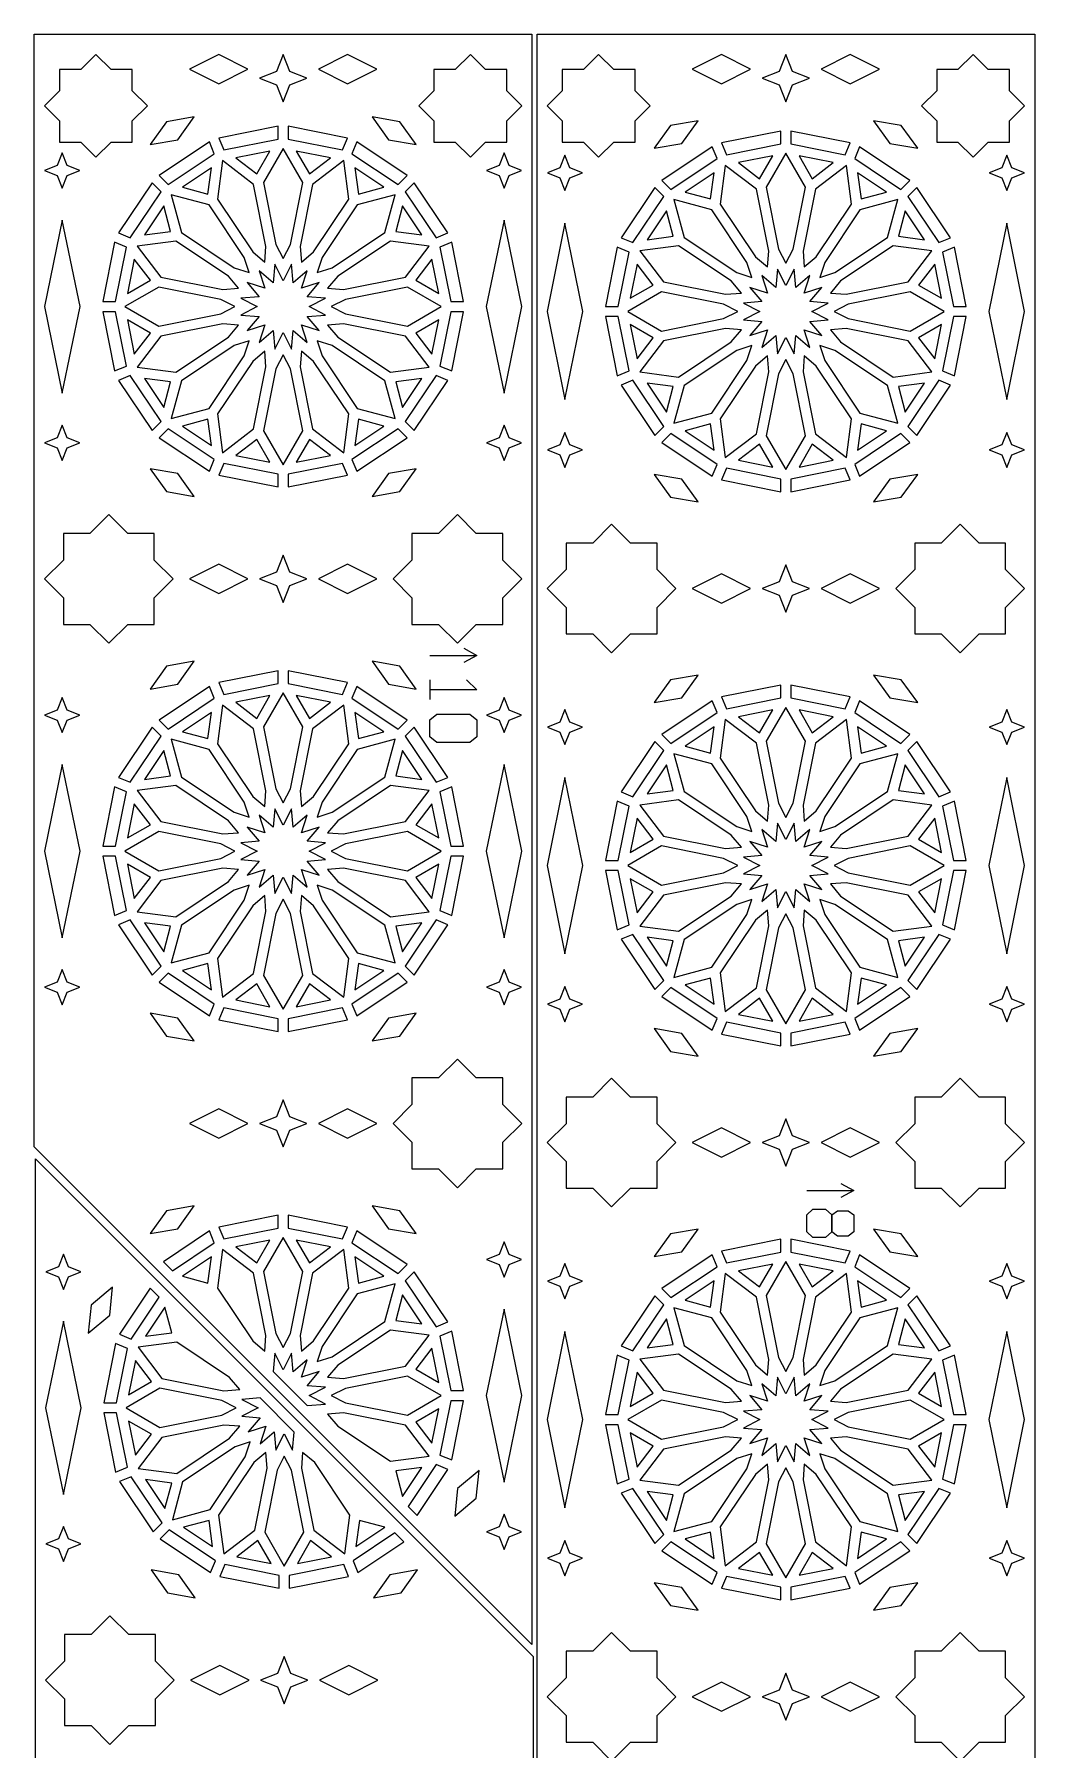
# Model space of a CAD drawing. Header units: millimetres. Extents: x 5 to 3793, y 27 to 2435.
# Drawn here: x 1709 to 2473, y 1124 to 2435 of the extents above; entities that cross this region are included whole.
import ezdxf

# ---------------------------------------------------------------- set-up
doc = ezdxf.new("R2010")
doc.units = ezdxf.units.MM
doc.layers.add('CUT', color=1, linetype='CONTINUOUS')
doc.layers.add('ENGRAVE', color=5, linetype='CONTINUOUS')

msp = doc.modelspace()

# ---------------------------------------------------------------- linework, layer by layer
at = {"layer": 'CUT'}
for points in [[(2089.16, 2434.99), (2089.16, 1204.734), (1709.01, 1584.884), (1709.01, 2434.99)], [(2473.16, 2434.99), (2473.16, 339.734), (2093.01, 719.884), (2093.01, 2434.99)], [(1767.592, 2352.533), (1783.867, 2352.533), (1783.867, 2368.808), (1795.376, 2380.317), (1783.867, 2391.825), (1783.867, 2408.1), (1767.592, 2408.1), (1756.083, 2419.609), (1744.575, 2408.1), (1728.3, 2408.1), (1728.3, 2391.825), (1716.791, 2380.317), (1728.3, 2368.808), (1728.3, 2352.533), (1744.575, 2352.533), (1756.083, 2341.024)], [(1827.479, 2408.452), (1849.837, 2397.273), (1872.195, 2408.452), (1849.837, 2419.631)], [(1904.186, 2396.374), (1917.121, 2401.475), (1904.186, 2406.576), (1899.085, 2419.511), (1893.984, 2406.576), (1881.049, 2401.475), (1893.984, 2396.374), (1899.085, 2383.439)], [(1925.975, 2408.452), (1948.333, 2397.273), (1970.691, 2408.452), (1948.333, 2419.631)], [(2053.595, 2352.533), (2069.87, 2352.533), (2069.87, 2368.808), (2081.379, 2380.317), (2069.87, 2391.825), (2069.87, 2408.1), (2053.595, 2408.1), (2042.087, 2419.609), (2030.578, 2408.1), (2014.303, 2408.1), (2014.303, 2391.825), (2002.794, 2380.317), (2014.303, 2368.808), (2014.303, 2352.533), (2030.578, 2352.533), (2042.087, 2341.024)], [(2140.083, 2419.609), (2128.575, 2408.1), (2112.3, 2408.1), (2112.3, 2391.825), (2100.791, 2380.317), (2112.3, 2368.808), (2112.3, 2352.533), (2128.575, 2352.533), (2140.083, 2341.024), (2151.592, 2352.533), (2167.867, 2352.533), (2167.867, 2368.808), (2179.376, 2380.317), (2167.867, 2391.825), (2167.867, 2408.1), (2151.592, 2408.1)], [(2233.837, 2397.273), (2256.195, 2408.452), (2233.837, 2419.631), (2211.479, 2408.452)], [(2283.085, 2419.511), (2277.984, 2406.576), (2265.049, 2401.475), (2277.984, 2396.374), (2283.085, 2383.439), (2288.186, 2396.374), (2301.121, 2401.475), (2288.186, 2406.576)], [(2332.333, 2397.273), (2354.691, 2408.452), (2332.333, 2419.631), (2309.975, 2408.452)], [(2426.087, 2419.609), (2414.578, 2408.1), (2398.303, 2408.1), (2398.303, 2391.825), (2386.794, 2380.317), (2398.303, 2368.808), (2398.303, 2352.533), (2414.578, 2352.533), (2426.087, 2341.024), (2437.595, 2352.533), (2453.87, 2352.533), (2453.87, 2368.808), (2465.379, 2380.317), (2453.87, 2391.825), (2453.87, 2408.1), (2437.595, 2408.1)], [(1818.542, 2354.481), (1831.001, 2371.958), (1809.864, 2368.224), (1797.405, 2350.747)], [(1895.21, 2364.692), (1849.94, 2355.687), (1853.668, 2346.688), (1895.21, 2354.951)], [(1948.23, 2355.687), (1902.96, 2364.692), (1902.96, 2354.951), (1944.502, 2346.688)], [(1979.628, 2354.481), (2000.765, 2350.747), (1988.306, 2368.224), (1967.169, 2371.958)], [(2203.547, 2351.443), (2216.143, 2368.823), (2194.978, 2365.255), (2182.381, 2347.875)], [(2279.21, 2361.025), (2233.94, 2352.02), (2237.668, 2343.021), (2279.21, 2351.285)], [(2332.23, 2352.02), (2286.96, 2361.025), (2286.96, 2351.285), (2328.502, 2343.021)], [(2362.623, 2351.443), (2383.789, 2347.875), (2371.192, 2365.255), (2350.027, 2368.823)], [(1842.78, 2352.721), (1804.403, 2327.077), (1811.29, 2320.191), (1846.508, 2343.722)], [(1899.085, 2263.708), (1904.59, 2274.454), (1914.023, 2321.874), (1899.085, 2347.746), (1884.147, 2321.874), (1893.58, 2274.454)], [(1993.767, 2327.077), (1955.39, 2352.721), (1951.662, 2343.722), (1986.88, 2320.191)], [(2226.78, 2349.055), (2188.403, 2323.411), (2195.29, 2316.524), (2230.508, 2340.055)], [(2377.767, 2323.411), (2339.39, 2349.055), (2335.662, 2340.055), (2370.88, 2316.524)], [(1730.365, 2344.391), (1726.554, 2334.726), (1716.889, 2330.915), (1726.554, 2327.104), (1730.365, 2317.439), (1734.176, 2327.104), (1743.841, 2330.915), (1734.176, 2334.726)], [(1822.122, 2318.108), (1841.648, 2312.876), (1844.287, 2332.917)], [(1885.005, 2260.908), (1885.978, 2272.943), (1876.546, 2320.362), (1852.844, 2338.548), (1848.945, 2308.929), (1875.807, 2268.728)], [(1862.879, 2340.618), (1878.916, 2328.313), (1889.023, 2345.818)], [(1909.147, 2345.818), (1919.254, 2328.313), (1935.291, 2340.618)], [(1913.165, 2260.908), (1922.363, 2268.728), (1949.225, 2308.929), (1945.326, 2338.548), (1921.624, 2320.362), (1912.192, 2272.943)], [(1953.883, 2332.917), (1956.522, 2312.876), (1976.048, 2318.108)], [(2067.805, 2344.391), (2063.994, 2334.726), (2054.329, 2330.915), (2063.994, 2327.104), (2067.805, 2317.439), (2071.616, 2327.104), (2081.281, 2330.915), (2071.616, 2334.726)], [(2114.365, 2342.558), (2110.554, 2332.893), (2100.889, 2329.082), (2110.554, 2325.27), (2114.365, 2315.606), (2118.176, 2325.27), (2127.841, 2329.082), (2118.176, 2332.893)], [(2269.005, 2257.241), (2269.978, 2269.276), (2260.546, 2316.695), (2236.844, 2334.881), (2232.945, 2305.262), (2259.807, 2265.062)], [(2246.879, 2336.952), (2262.916, 2324.646), (2273.023, 2342.152)], [(2283.085, 2260.042), (2288.59, 2270.788), (2298.023, 2318.207), (2283.085, 2344.08), (2268.147, 2318.207), (2277.58, 2270.788)], [(2293.147, 2342.152), (2303.254, 2324.646), (2319.291, 2336.952)], [(2297.165, 2257.241), (2306.363, 2265.062), (2333.225, 2305.262), (2329.326, 2334.881), (2305.624, 2316.695), (2296.192, 2269.276)], [(2451.805, 2342.558), (2447.994, 2332.893), (2438.329, 2329.082), (2447.994, 2325.27), (2451.805, 2315.606), (2455.616, 2325.27), (2465.281, 2329.082), (2455.616, 2332.893)], [(1798.923, 2321.597), (1773.279, 2283.22), (1782.278, 2279.492), (1805.809, 2314.71)], [(2024.891, 2283.22), (1999.247, 2321.597), (1992.361, 2314.71), (2015.892, 2279.492)], [(2206.122, 2314.441), (2225.648, 2309.209), (2228.287, 2329.25)], [(2337.883, 2329.25), (2340.522, 2309.209), (2360.048, 2314.441)], [(1873.068, 2252.932), (1869.363, 2264.423), (1842.501, 2304.624), (1813.644, 2312.356), (1821.376, 2283.499), (1861.577, 2256.637)], [(1925.102, 2252.932), (1936.593, 2256.637), (1976.794, 2283.499), (1984.526, 2312.356), (1955.669, 2304.624), (1928.807, 2264.423)], [(2182.923, 2317.931), (2157.279, 2279.553), (2166.278, 2275.826), (2189.809, 2311.043)], [(2257.068, 2249.265), (2253.363, 2260.756), (2226.501, 2300.957), (2197.644, 2308.689), (2205.376, 2279.832), (2245.577, 2252.971)], [(2309.102, 2249.265), (2320.593, 2252.971), (2360.794, 2279.832), (2368.526, 2308.689), (2339.669, 2300.957), (2312.807, 2260.756)], [(2408.891, 2279.553), (2383.247, 2317.931), (2376.361, 2311.043), (2399.892, 2275.826)], [(1793.083, 2281.713), (1813.124, 2284.352), (1807.892, 2303.878)], [(1990.278, 2303.878), (1985.046, 2284.352), (2005.087, 2281.713)], [(2177.083, 2278.047), (2197.124, 2280.685), (2191.892, 2300.211)], [(2374.278, 2300.211), (2369.046, 2280.685), (2389.087, 2278.047)], [(1716.762, 2226.915), (1730.365, 2160.728), (1743.968, 2226.915), (1730.365, 2293.102)], [(2054.202, 2226.915), (2067.805, 2160.728), (2081.408, 2226.915), (2067.805, 2293.102)], [(2100.762, 2223.248), (2114.365, 2155.894), (2127.968, 2223.248), (2114.365, 2290.603)], [(2438.202, 2223.248), (2451.805, 2155.894), (2465.408, 2223.248), (2451.805, 2290.603)], [(1770.313, 2276.06), (1761.308, 2230.79), (1771.049, 2230.79), (1779.312, 2272.332)], [(1857.272, 2250.193), (1817.071, 2277.055), (1787.452, 2273.156), (1805.638, 2249.454), (1853.057, 2240.022), (1865.092, 2240.995)], [(1933.078, 2240.995), (1945.113, 2240.022), (1992.532, 2249.454), (2010.718, 2273.156), (1981.099, 2277.055), (1940.898, 2250.193)], [(2018.858, 2272.332), (2027.121, 2230.79), (2036.862, 2230.79), (2027.857, 2276.06)], [(2154.313, 2272.393), (2145.308, 2227.123), (2155.049, 2227.123), (2163.312, 2268.665)], [(2241.272, 2246.527), (2201.071, 2273.388), (2171.452, 2269.489), (2189.638, 2245.787), (2237.057, 2236.355), (2249.092, 2237.329)], [(2317.078, 2237.329), (2329.113, 2236.355), (2376.532, 2245.787), (2394.718, 2269.489), (2365.099, 2273.388), (2324.898, 2246.527)], [(2402.858, 2268.665), (2411.121, 2227.123), (2420.862, 2227.123), (2411.857, 2272.393)], [(1780.182, 2236.977), (1797.687, 2247.084), (1785.382, 2263.121)], [(1892.647, 2259.276), (1891.509, 2245.205), (1880.753, 2254.35), (1885.086, 2240.914), (1871.65, 2245.247), (1880.795, 2234.491), (1866.724, 2233.353), (1879.287, 2226.915), (1866.724, 2220.477), (1880.795, 2219.339), (1871.65, 2208.583), (1885.086, 2212.916), (1880.753, 2199.48), (1891.509, 2208.625), (1892.647, 2194.554), (1899.085, 2207.117), (1905.523, 2194.554), (1906.661, 2208.625), (1917.417, 2199.48), (1913.084, 2212.916), (1926.52, 2208.583), (1917.375, 2219.339), (1931.446, 2220.477), (1918.883, 2226.915), (1931.446, 2233.353), (1917.375, 2234.491), (1926.52, 2245.247), (1913.084, 2240.914), (1917.417, 2254.35), (1906.661, 2245.205), (1905.523, 2259.276), (1899.085, 2246.713)], [(2012.788, 2263.121), (2000.483, 2247.084), (2017.988, 2236.977)], [(2164.182, 2233.311), (2181.687, 2243.417), (2169.382, 2259.455)], [(2276.647, 2255.61), (2275.509, 2241.539), (2264.753, 2250.683), (2269.086, 2237.247), (2255.65, 2241.58), (2264.795, 2230.824), (2250.724, 2229.686), (2263.287, 2223.248), (2250.724, 2216.811), (2264.795, 2215.672), (2255.65, 2204.917), (2269.086, 2209.249), (2264.753, 2195.814), (2275.509, 2204.958), (2276.647, 2190.887), (2283.085, 2203.45), (2289.523, 2190.887), (2290.661, 2204.958), (2301.417, 2195.814), (2297.084, 2209.249), (2310.52, 2204.917), (2301.375, 2215.672), (2315.446, 2216.811), (2302.883, 2223.248), (2315.446, 2229.686), (2301.375, 2230.824), (2310.52, 2241.58), (2297.084, 2237.247), (2301.417, 2250.683), (2290.661, 2241.539), (2289.523, 2255.61), (2283.085, 2243.046)], [(2396.788, 2259.455), (2384.483, 2243.417), (2401.988, 2233.311)], [(1862.292, 2226.915), (1851.546, 2232.42), (1804.126, 2241.853), (1778.254, 2226.915), (1804.126, 2211.977), (1851.546, 2221.41)], [(1935.878, 2226.915), (1946.624, 2221.41), (1994.044, 2211.977), (2019.916, 2226.915), (1994.044, 2241.853), (1946.624, 2232.42)], [(2246.292, 2223.248), (2235.546, 2228.753), (2188.126, 2238.186), (2162.254, 2223.248), (2188.126, 2208.311), (2235.546, 2217.744)], [(2319.878, 2223.248), (2330.624, 2217.744), (2378.044, 2208.311), (2403.916, 2223.248), (2378.044, 2238.186), (2330.624, 2228.753)], [(1761.308, 2223.04), (1770.313, 2177.77), (1779.312, 2181.498), (1771.049, 2223.04)], [(1797.687, 2206.746), (1780.182, 2216.853), (1785.382, 2190.709)], [(2017.988, 2216.853), (2000.483, 2206.746), (2012.788, 2190.709)], [(2027.121, 2223.04), (2018.858, 2181.498), (2027.857, 2177.77), (2036.862, 2223.04)], [(2145.308, 2219.373), (2154.313, 2174.103), (2163.312, 2177.831), (2155.049, 2219.373)], [(2411.121, 2219.373), (2402.858, 2177.831), (2411.857, 2174.103), (2420.862, 2219.373)], [(1865.092, 2212.835), (1853.057, 2213.808), (1805.638, 2204.376), (1787.452, 2180.674), (1817.071, 2176.775), (1857.272, 2203.637)], [(1933.078, 2212.835), (1940.898, 2203.637), (1981.099, 2176.775), (2010.718, 2180.674), (1992.532, 2204.376), (1945.113, 2213.808)], [(2181.687, 2203.079), (2164.182, 2213.186), (2169.382, 2187.042)], [(2249.092, 2209.168), (2237.057, 2210.142), (2189.638, 2200.71), (2171.452, 2177.008), (2201.071, 2173.109), (2241.272, 2199.97)], [(2317.078, 2209.168), (2324.898, 2199.97), (2365.099, 2173.109), (2394.718, 2177.008), (2376.532, 2200.71), (2329.113, 2210.142)], [(2401.988, 2213.186), (2384.483, 2203.079), (2396.788, 2187.042)], [(1873.068, 2200.898), (1861.577, 2197.193), (1821.376, 2170.331), (1813.644, 2141.474), (1842.501, 2149.206), (1869.363, 2189.407)], [(1885.005, 2192.922), (1875.807, 2185.102), (1848.945, 2144.901), (1852.844, 2115.282), (1876.546, 2133.468), (1885.978, 2180.887)], [(1899.085, 2190.122), (1893.58, 2179.376), (1884.147, 2131.956), (1899.085, 2106.084), (1914.023, 2131.956), (1904.59, 2179.376)], [(1913.165, 2192.922), (1912.192, 2180.887), (1921.624, 2133.468), (1945.326, 2115.282), (1949.225, 2144.901), (1922.363, 2185.102)], [(1925.102, 2200.898), (1928.807, 2189.407), (1955.669, 2149.206), (1984.526, 2141.474), (1976.794, 2170.331), (1936.593, 2197.193)], [(2257.068, 2197.231), (2245.577, 2193.526), (2205.376, 2166.664), (2197.644, 2137.808), (2226.501, 2145.54), (2253.363, 2185.74)], [(2269.005, 2189.255), (2259.807, 2181.435), (2232.945, 2141.234), (2236.844, 2111.615), (2260.546, 2129.801), (2269.978, 2177.221)], [(2297.165, 2189.255), (2296.192, 2177.221), (2305.624, 2129.801), (2329.326, 2111.615), (2333.225, 2141.234), (2306.363, 2181.435)], [(2309.102, 2197.231), (2312.807, 2185.74), (2339.669, 2145.54), (2368.526, 2137.808), (2360.794, 2166.664), (2320.593, 2193.526)], [(2283.085, 2186.455), (2277.58, 2175.709), (2268.147, 2128.29), (2283.085, 2102.417), (2298.023, 2128.29), (2288.59, 2175.709)], [(1773.279, 2170.61), (1798.923, 2132.233), (1805.809, 2139.12), (1782.278, 2174.338)], [(1813.124, 2169.478), (1793.083, 2172.117), (1807.892, 2149.952)], [(2005.087, 2172.117), (1985.046, 2169.478), (1990.278, 2149.952)], [(2015.892, 2174.338), (1992.361, 2139.12), (1999.247, 2132.233), (2024.891, 2170.61)], [(2157.279, 2166.944), (2182.923, 2128.566), (2189.809, 2135.454), (2166.278, 2170.671)], [(2197.124, 2165.812), (2177.083, 2168.45), (2191.892, 2146.286)], [(2389.087, 2168.45), (2369.046, 2165.812), (2374.278, 2146.286)], [(2399.892, 2170.671), (2376.361, 2135.454), (2383.247, 2128.566), (2408.891, 2166.944)], [(1730.365, 2136.391), (1726.554, 2126.726), (1716.889, 2122.915), (1726.554, 2119.104), (1730.365, 2109.439), (1734.176, 2119.104), (1743.841, 2122.915), (1734.176, 2126.726)], [(1841.648, 2140.954), (1822.122, 2135.722), (1844.287, 2120.913)], [(1976.048, 2135.722), (1956.522, 2140.954), (1953.883, 2120.913)], [(2067.805, 2136.391), (2063.994, 2126.726), (2054.329, 2122.915), (2063.994, 2119.104), (2067.805, 2109.439), (2071.616, 2119.104), (2081.281, 2122.915), (2071.616, 2126.726)], [(2225.648, 2137.287), (2206.122, 2132.056), (2228.287, 2117.246)], [(2360.048, 2132.056), (2340.522, 2137.287), (2337.883, 2117.246)], [(1804.403, 2126.753), (1842.78, 2101.109), (1846.508, 2110.108), (1811.29, 2133.639)], [(1878.916, 2125.517), (1862.879, 2113.212), (1889.023, 2108.012)], [(1919.254, 2125.517), (1909.147, 2108.012), (1935.291, 2113.212)], [(1986.88, 2133.639), (1951.662, 2110.108), (1955.39, 2101.109), (1993.767, 2126.753)], [(2114.365, 2130.891), (2110.554, 2121.226), (2100.889, 2117.415), (2110.554, 2113.604), (2114.365, 2103.939), (2118.176, 2113.604), (2127.841, 2117.415), (2118.176, 2121.226)], [(2188.403, 2123.086), (2226.78, 2097.442), (2230.508, 2106.442), (2195.29, 2129.973)], [(2370.88, 2129.973), (2335.662, 2106.442), (2339.39, 2097.442), (2377.767, 2123.086)], [(2451.805, 2130.891), (2447.994, 2121.226), (2438.329, 2117.415), (2447.994, 2113.604), (2451.805, 2103.939), (2455.616, 2113.604), (2465.281, 2117.415), (2455.616, 2121.226)], [(2262.916, 2121.851), (2246.879, 2109.545), (2273.023, 2104.345)], [(2303.254, 2121.851), (2293.147, 2104.345), (2319.291, 2109.545)], [(1818.542, 2099.349), (1797.405, 2103.083), (1809.864, 2085.606), (1831.001, 2081.872)], [(1895.21, 2098.879), (1853.668, 2107.142), (1849.94, 2098.143), (1895.21, 2089.138)], [(1944.502, 2107.142), (1902.96, 2098.879), (1902.96, 2089.138), (1948.23, 2098.143)], [(1979.628, 2099.349), (1967.169, 2081.872), (1988.306, 2085.606), (2000.765, 2103.083)], [(2203.547, 2095.053), (2182.381, 2098.622), (2194.978, 2081.242), (2216.143, 2077.674)], [(2279.21, 2095.212), (2237.668, 2103.475), (2233.94, 2094.477), (2279.21, 2085.471)], [(2328.502, 2103.475), (2286.96, 2095.212), (2286.96, 2085.471), (2332.23, 2094.477)], [(2362.623, 2095.053), (2350.027, 2077.674), (2371.192, 2081.242), (2383.789, 2098.622)], [(1765.933, 2068.057), (1751.54, 2053.664), (1731.184, 2053.664), (1731.184, 2033.308), (1716.791, 2018.915), (1731.184, 2004.522), (1731.184, 1984.166), (1751.54, 1984.166), (1765.933, 1969.773), (1780.326, 1984.166), (1800.682, 1984.166), (1800.682, 2004.522), (1815.075, 2018.915), (1800.682, 2033.308), (1800.682, 2053.664), (1780.326, 2053.664)], [(2032.237, 2068.057), (2017.844, 2053.664), (1997.488, 2053.664), (1997.488, 2033.308), (1983.095, 2018.915), (1997.488, 2004.522), (1997.488, 1984.166), (2017.844, 1984.166), (2032.237, 1969.773), (2046.63, 1984.166), (2066.986, 1984.166), (2066.986, 2004.522), (2081.379, 2018.915), (2066.986, 2033.308), (2066.986, 2053.664), (2046.63, 2053.664)], [(2149.933, 2060.724), (2135.54, 2046.33), (2115.184, 2046.33), (2115.184, 2025.975), (2100.791, 2011.582), (2115.184, 1997.188), (2115.184, 1976.833), (2135.54, 1976.833), (2149.933, 1962.44), (2164.326, 1976.833), (2184.682, 1976.833), (2184.682, 1997.188), (2199.075, 2011.582), (2184.682, 2025.975), (2184.682, 2046.33), (2164.326, 2046.33)], [(2416.237, 2060.724), (2401.844, 2046.33), (2381.488, 2046.33), (2381.488, 2025.975), (2367.095, 2011.582), (2381.488, 1997.188), (2381.488, 1976.833), (2401.844, 1976.833), (2416.237, 1962.44), (2430.63, 1976.833), (2450.986, 1976.833), (2450.986, 1997.188), (2465.379, 2011.582), (2450.986, 2025.975), (2450.986, 2046.33), (2430.63, 2046.33)], [(1899.085, 2036.951), (1893.984, 2024.016), (1881.049, 2018.915), (1893.984, 2013.814), (1899.085, 2000.879), (1904.186, 2013.814), (1917.121, 2018.915), (1904.186, 2024.016)], [(1849.837, 2007.736), (1872.195, 2018.915), (1849.837, 2030.094), (1827.479, 2018.915)], [(1948.333, 2007.736), (1970.691, 2018.915), (1948.333, 2030.094), (1925.975, 2018.915)], [(2233.837, 2000.402), (2256.195, 2011.582), (2233.837, 2022.761), (2211.479, 2011.582)], [(2283.085, 2029.618), (2277.984, 2016.683), (2265.049, 2011.582), (2277.984, 2006.481), (2283.085, 1993.546), (2288.186, 2006.481), (2301.121, 2011.582), (2288.186, 2016.683)], [(2332.333, 2000.402), (2354.691, 2011.582), (2332.333, 2022.761), (2309.975, 2011.582)], [(1818.542, 1938.481), (1831.001, 1955.958), (1809.864, 1952.224), (1797.405, 1934.747)], [(1979.628, 1938.481), (2000.765, 1934.747), (1988.306, 1952.224), (1967.169, 1955.958)], [(1895.21, 1948.692), (1849.94, 1939.687), (1853.668, 1930.688), (1895.21, 1938.951)], [(1948.23, 1939.687), (1902.96, 1948.692), (1902.96, 1938.951), (1944.502, 1930.688)], [(2203.547, 1928.11), (2216.143, 1945.49), (2194.978, 1941.921), (2182.381, 1924.542)], [(2362.623, 1928.11), (2383.789, 1924.542), (2371.192, 1941.921), (2350.027, 1945.49)], [(1730.365, 1928.391), (1726.554, 1918.726), (1716.889, 1914.915), (1726.554, 1911.104), (1730.365, 1901.439), (1734.176, 1911.104), (1743.841, 1914.915), (1734.176, 1918.726)], [(1842.78, 1936.721), (1804.403, 1911.077), (1811.29, 1904.191), (1846.508, 1927.722)], [(1862.879, 1924.618), (1878.916, 1912.313), (1889.023, 1929.818)], [(1899.085, 1847.708), (1904.59, 1858.454), (1914.023, 1905.874), (1899.085, 1931.746), (1884.147, 1905.874), (1893.58, 1858.454)], [(1909.147, 1929.818), (1919.254, 1912.313), (1935.291, 1924.618)], [(1993.767, 1911.077), (1955.39, 1936.721), (1951.662, 1927.722), (1986.88, 1904.191)], [(2067.805, 1928.391), (2063.994, 1918.726), (2054.329, 1914.915), (2063.994, 1911.104), (2067.805, 1901.439), (2071.616, 1911.104), (2081.281, 1914.915), (2071.616, 1918.726)], [(2279.21, 1937.692), (2233.94, 1928.687), (2237.668, 1919.688), (2279.21, 1927.951)], [(2332.23, 1928.687), (2286.96, 1937.692), (2286.96, 1927.951), (2328.502, 1919.688)], [(1822.122, 1902.108), (1841.648, 1896.876), (1844.287, 1916.917)], [(1885.005, 1844.908), (1885.978, 1856.943), (1876.546, 1904.362), (1852.844, 1922.548), (1848.945, 1892.929), (1875.807, 1852.728)], [(1913.165, 1844.908), (1922.363, 1852.728), (1949.225, 1892.929), (1945.326, 1922.548), (1921.624, 1904.362), (1912.192, 1856.943)], [(1953.883, 1916.917), (1956.522, 1896.876), (1976.048, 1902.108)], [(2114.365, 1919.224), (2110.554, 1909.56), (2100.889, 1905.748), (2110.554, 1901.937), (2114.365, 1892.272), (2118.176, 1901.937), (2127.841, 1905.748), (2118.176, 1909.56)], [(2226.78, 1925.721), (2188.403, 1900.077), (2195.29, 1893.191), (2230.508, 1916.722)], [(2246.879, 1913.618), (2262.916, 1901.313), (2273.023, 1918.818)], [(2283.085, 1836.708), (2288.59, 1847.454), (2298.023, 1894.874), (2283.085, 1920.746), (2268.147, 1894.874), (2277.58, 1847.454)], [(2293.147, 1918.818), (2303.254, 1901.313), (2319.291, 1913.618)], [(2377.767, 1900.077), (2339.39, 1925.721), (2335.662, 1916.722), (2370.88, 1893.191)], [(2451.805, 1919.224), (2447.994, 1909.56), (2438.329, 1905.748), (2447.994, 1901.937), (2451.805, 1892.272), (2455.616, 1901.937), (2465.281, 1905.748), (2455.616, 1909.56)], [(1798.923, 1905.597), (1773.279, 1867.22), (1782.278, 1863.492), (1805.809, 1898.71)], [(2024.891, 1867.22), (1999.247, 1905.597), (1992.361, 1898.71), (2015.892, 1863.492)], [(2206.122, 1891.108), (2225.648, 1885.876), (2228.287, 1905.917)], [(2269.005, 1833.908), (2269.978, 1845.943), (2260.546, 1893.362), (2236.844, 1911.548), (2232.945, 1881.929), (2259.807, 1841.728)], [(2297.165, 1833.908), (2306.363, 1841.728), (2333.225, 1881.929), (2329.326, 1911.548), (2305.624, 1893.362), (2296.192, 1845.943)], [(2337.883, 1905.917), (2340.522, 1885.876), (2360.048, 1891.108)], [(1793.083, 1865.713), (1813.124, 1868.352), (1807.892, 1887.878)], [(1873.068, 1836.932), (1869.363, 1848.423), (1842.501, 1888.624), (1813.644, 1896.356), (1821.376, 1867.499), (1861.577, 1840.637)], [(1925.102, 1836.932), (1936.593, 1840.637), (1976.794, 1867.499), (1984.526, 1896.356), (1955.669, 1888.624), (1928.807, 1848.423)], [(1990.278, 1887.878), (1985.046, 1868.352), (2005.087, 1865.713)], [(2182.923, 1894.597), (2157.279, 1856.22), (2166.278, 1852.492), (2189.809, 1887.71)], [(2408.891, 1856.22), (2383.247, 1894.597), (2376.361, 1887.71), (2399.892, 1852.492)], [(1716.762, 1810.915), (1730.365, 1744.728), (1743.968, 1810.915), (1730.365, 1877.102)], [(2054.202, 1810.915), (2067.805, 1744.728), (2081.408, 1810.915), (2067.805, 1877.102)], [(2177.083, 1854.713), (2197.124, 1857.352), (2191.892, 1876.878)], [(2257.068, 1825.932), (2253.363, 1837.423), (2226.501, 1877.624), (2197.644, 1885.356), (2205.376, 1856.499), (2245.577, 1829.637)], [(2309.102, 1825.932), (2320.593, 1829.637), (2360.794, 1856.499), (2368.526, 1885.356), (2339.669, 1877.624), (2312.807, 1837.423)], [(2374.278, 1876.878), (2369.046, 1857.352), (2389.087, 1854.713)], [(1857.272, 1834.193), (1817.071, 1861.055), (1787.452, 1857.156), (1805.638, 1833.454), (1853.057, 1824.022), (1865.092, 1824.995)], [(1933.078, 1824.995), (1945.113, 1824.022), (1992.532, 1833.454), (2010.718, 1857.156), (1981.099, 1861.055), (1940.898, 1834.193)], [(2100.762, 1799.915), (2114.365, 1732.561), (2127.968, 1799.915), (2114.365, 1867.269)], [(2438.202, 1799.915), (2451.805, 1732.561), (2465.408, 1799.915), (2451.805, 1867.269)], [(1770.313, 1860.06), (1761.308, 1814.79), (1771.049, 1814.79), (1779.312, 1856.332)], [(2018.858, 1856.332), (2027.121, 1814.79), (2036.862, 1814.79), (2027.857, 1860.06)], [(2154.313, 1849.06), (2145.308, 1803.79), (2155.049, 1803.79), (2163.312, 1845.332)], [(2241.272, 1823.193), (2201.071, 1850.055), (2171.452, 1846.156), (2189.638, 1822.454), (2237.057, 1813.022), (2249.092, 1813.995)], [(2317.078, 1813.995), (2329.113, 1813.022), (2376.532, 1822.454), (2394.718, 1846.156), (2365.099, 1850.055), (2324.898, 1823.193)], [(2402.858, 1845.332), (2411.121, 1803.79), (2420.862, 1803.79), (2411.857, 1849.06)], [(1780.182, 1820.977), (1797.687, 1831.084), (1785.382, 1847.121)], [(1892.647, 1843.276), (1891.509, 1829.205), (1880.753, 1838.35), (1885.086, 1824.914), (1871.65, 1829.247), (1880.795, 1818.491), (1866.724, 1817.353), (1879.287, 1810.915), (1866.724, 1804.477), (1880.795, 1803.339), (1871.65, 1792.583), (1885.086, 1796.916), (1880.753, 1783.48), (1891.509, 1792.625), (1892.647, 1778.554), (1899.085, 1791.117), (1905.523, 1778.554), (1906.661, 1792.625), (1917.417, 1783.48), (1913.084, 1796.916), (1926.52, 1792.583), (1917.375, 1803.339), (1931.446, 1804.477), (1918.883, 1810.915), (1931.446, 1817.353), (1917.375, 1818.491), (1926.52, 1829.247), (1913.084, 1824.914), (1917.417, 1838.35), (1906.661, 1829.205), (1905.523, 1843.276), (1899.085, 1830.713)], [(2012.788, 1847.121), (2000.483, 1831.084), (2017.988, 1820.977)], [(2164.182, 1809.977), (2181.687, 1820.084), (2169.382, 1836.121)], [(2396.788, 1836.121), (2384.483, 1820.084), (2401.988, 1809.977)], [(1862.292, 1810.915), (1851.546, 1816.42), (1804.126, 1825.853), (1778.254, 1810.915), (1804.126, 1795.977), (1851.546, 1805.41)], [(1935.878, 1810.915), (1946.624, 1805.41), (1994.044, 1795.977), (2019.916, 1810.915), (1994.044, 1825.853), (1946.624, 1816.42)], [(2276.647, 1832.276), (2275.509, 1818.205), (2264.753, 1827.35), (2269.086, 1813.914), (2255.65, 1818.247), (2264.795, 1807.491), (2250.724, 1806.353), (2263.287, 1799.915), (2250.724, 1793.477), (2264.795, 1792.339), (2255.65, 1781.583), (2269.086, 1785.916), (2264.753, 1772.48), (2275.509, 1781.625), (2276.647, 1767.554), (2283.085, 1780.117), (2289.523, 1767.554), (2290.661, 1781.625), (2301.417, 1772.48), (2297.084, 1785.916), (2310.52, 1781.583), (2301.375, 1792.339), (2315.446, 1793.477), (2302.883, 1799.915), (2315.446, 1806.353), (2301.375, 1807.491), (2310.52, 1818.247), (2297.084, 1813.914), (2301.417, 1827.35), (2290.661, 1818.205), (2289.523, 1832.276), (2283.085, 1819.713)], [(2246.292, 1799.915), (2235.546, 1805.42), (2188.126, 1814.853), (2162.254, 1799.915), (2188.126, 1784.977), (2235.546, 1794.41)], [(2319.878, 1799.915), (2330.624, 1794.41), (2378.044, 1784.977), (2403.916, 1799.915), (2378.044, 1814.853), (2330.624, 1805.42)], [(1761.308, 1807.04), (1770.313, 1761.77), (1779.312, 1765.498), (1771.049, 1807.04)], [(1797.687, 1790.746), (1780.182, 1800.853), (1785.382, 1774.709)], [(1865.092, 1796.835), (1853.057, 1797.808), (1805.638, 1788.376), (1787.452, 1764.674), (1817.071, 1760.775), (1857.272, 1787.637)], [(1933.078, 1796.835), (1940.898, 1787.637), (1981.099, 1760.775), (2010.718, 1764.674), (1992.532, 1788.376), (1945.113, 1797.808)], [(2017.988, 1800.853), (2000.483, 1790.746), (2012.788, 1774.709)], [(2027.121, 1807.04), (2018.858, 1765.498), (2027.857, 1761.77), (2036.862, 1807.04)], [(2145.308, 1796.04), (2154.313, 1750.77), (2163.312, 1754.498), (2155.049, 1796.04)], [(2411.121, 1796.04), (2402.858, 1754.498), (2411.857, 1750.77), (2420.862, 1796.04)], [(1873.068, 1784.898), (1861.577, 1781.193), (1821.376, 1754.331), (1813.644, 1725.474), (1842.501, 1733.206), (1869.363, 1773.407)], [(1925.102, 1784.898), (1928.807, 1773.407), (1955.669, 1733.206), (1984.526, 1725.474), (1976.794, 1754.331), (1936.593, 1781.193)], [(2181.687, 1779.746), (2164.182, 1789.853), (2169.382, 1763.709)], [(2249.092, 1785.835), (2237.057, 1786.808), (2189.638, 1777.376), (2171.452, 1753.674), (2201.071, 1749.775), (2241.272, 1776.637)], [(2317.078, 1785.835), (2324.898, 1776.637), (2365.099, 1749.775), (2394.718, 1753.674), (2376.532, 1777.376), (2329.113, 1786.808)], [(2401.988, 1789.853), (2384.483, 1779.746), (2396.788, 1763.709)], [(1885.005, 1776.922), (1875.807, 1769.102), (1848.945, 1728.901), (1852.844, 1699.282), (1876.546, 1717.468), (1885.978, 1764.887)], [(1899.085, 1774.122), (1893.58, 1763.376), (1884.147, 1715.956), (1899.085, 1690.084), (1914.023, 1715.956), (1904.59, 1763.376)], [(1913.165, 1776.922), (1912.192, 1764.887), (1921.624, 1717.468), (1945.326, 1699.282), (1949.225, 1728.901), (1922.363, 1769.102)], [(2257.068, 1773.898), (2245.577, 1770.193), (2205.376, 1743.331), (2197.644, 1714.474), (2226.501, 1722.206), (2253.363, 1762.407)], [(2309.102, 1773.898), (2312.807, 1762.407), (2339.669, 1722.206), (2368.526, 1714.474), (2360.794, 1743.331), (2320.593, 1770.193)], [(1773.279, 1754.61), (1798.923, 1716.233), (1805.809, 1723.12), (1782.278, 1758.338)], [(2015.892, 1758.338), (1992.361, 1723.12), (1999.247, 1716.233), (2024.891, 1754.61)], [(2269.005, 1765.922), (2259.807, 1758.102), (2232.945, 1717.901), (2236.844, 1688.282), (2260.546, 1706.468), (2269.978, 1753.887)], [(2283.085, 1763.122), (2277.58, 1752.376), (2268.147, 1704.956), (2283.085, 1679.084), (2298.023, 1704.956), (2288.59, 1752.376)], [(2297.165, 1765.922), (2296.192, 1753.887), (2305.624, 1706.468), (2329.326, 1688.282), (2333.225, 1717.901), (2306.363, 1758.102)], [(1813.124, 1753.478), (1793.083, 1756.117), (1807.892, 1733.952)], [(2005.087, 1756.117), (1985.046, 1753.478), (1990.278, 1733.952)], [(2157.279, 1743.61), (2182.923, 1705.233), (2189.809, 1712.12), (2166.278, 1747.338)], [(2197.124, 1742.478), (2177.083, 1745.117), (2191.892, 1722.952)], [(2389.087, 1745.117), (2369.046, 1742.478), (2374.278, 1722.952)], [(2399.892, 1747.338), (2376.361, 1712.12), (2383.247, 1705.233), (2408.891, 1743.61)], [(1730.365, 1720.391), (1726.554, 1710.726), (1716.889, 1706.915), (1726.554, 1703.104), (1730.365, 1693.439), (1734.176, 1703.104), (1743.841, 1706.915), (1734.176, 1710.726)], [(1804.403, 1710.753), (1842.78, 1685.109), (1846.508, 1694.108), (1811.29, 1717.639)], [(1841.648, 1724.954), (1822.122, 1719.722), (1844.287, 1704.913)], [(1986.88, 1717.639), (1951.662, 1694.108), (1955.39, 1685.109), (1993.767, 1710.753)], [(1976.048, 1719.722), (1956.522, 1724.954), (1953.883, 1704.913)], [(2067.805, 1720.391), (2063.994, 1710.726), (2054.329, 1706.915), (2063.994, 1703.104), (2067.805, 1693.439), (2071.616, 1703.104), (2081.281, 1706.915), (2071.616, 1710.726)], [(1878.916, 1709.517), (1862.879, 1697.212), (1889.023, 1692.012)], [(1919.254, 1709.517), (1909.147, 1692.012), (1935.291, 1697.212)], [(2114.365, 1707.558), (2110.554, 1697.893), (2100.889, 1694.082), (2110.554, 1690.27), (2114.365, 1680.606), (2118.176, 1690.27), (2127.841, 1694.082), (2118.176, 1697.893)], [(2188.403, 1699.753), (2226.78, 1674.109), (2230.508, 1683.108), (2195.29, 1706.639)], [(2225.648, 1713.954), (2206.122, 1708.722), (2228.287, 1693.913)], [(2370.88, 1706.639), (2335.662, 1683.108), (2339.39, 1674.109), (2377.767, 1699.753)], [(2360.048, 1708.722), (2340.522, 1713.954), (2337.883, 1693.913)], [(2451.805, 1707.558), (2447.994, 1697.893), (2438.329, 1694.082), (2447.994, 1690.27), (2451.805, 1680.606), (2455.616, 1690.27), (2465.281, 1694.082), (2455.616, 1697.893)], [(1895.21, 1682.879), (1853.668, 1691.142), (1849.94, 1682.143), (1895.21, 1673.138)], [(1944.502, 1691.142), (1902.96, 1682.879), (1902.96, 1673.138), (1948.23, 1682.143)], [(2262.916, 1698.517), (2246.879, 1686.212), (2273.023, 1681.012)], [(2303.254, 1698.517), (2293.147, 1681.012), (2319.291, 1686.212)], [(1818.542, 1683.349), (1797.405, 1687.083), (1809.864, 1669.606), (1831.001, 1665.872)], [(1979.628, 1683.349), (1967.169, 1665.872), (1988.306, 1669.606), (2000.765, 1687.083)], [(2279.21, 1671.879), (2237.668, 1680.142), (2233.94, 1671.143), (2279.21, 1662.138)], [(2328.502, 1680.142), (2286.96, 1671.879), (2286.96, 1662.138), (2332.23, 1671.143)], [(2203.547, 1671.72), (2182.381, 1675.288), (2194.978, 1657.909), (2216.143, 1654.34)], [(2362.623, 1671.72), (2350.027, 1654.34), (2371.192, 1657.909), (2383.789, 1675.288)], [(2032.237, 1652.057), (2017.844, 1637.664), (1997.488, 1637.664), (1997.488, 1617.308), (1983.095, 1602.915), (1997.488, 1588.522), (1997.488, 1568.166), (2017.844, 1568.166), (2032.237, 1553.773), (2046.63, 1568.166), (2066.986, 1568.166), (2066.986, 1588.522), (2081.379, 1602.915), (2066.986, 1617.308), (2066.986, 1637.664), (2046.63, 1637.664)], [(2149.933, 1637.39), (2135.54, 1622.997), (2115.184, 1622.997), (2115.184, 1602.642), (2100.791, 1588.248), (2115.184, 1573.855), (2115.184, 1553.5), (2135.54, 1553.5), (2149.933, 1539.106), (2164.326, 1553.5), (2184.682, 1553.5), (2184.682, 1573.855), (2199.075, 1588.248), (2184.682, 1602.642), (2184.682, 1622.997), (2164.326, 1622.997)], [(2416.237, 1637.39), (2401.844, 1622.997), (2381.488, 1622.997), (2381.488, 1602.642), (2367.095, 1588.248), (2381.488, 1573.855), (2381.488, 1553.5), (2401.844, 1553.5), (2416.237, 1539.106), (2430.63, 1553.5), (2450.986, 1553.5), (2450.986, 1573.855), (2465.379, 1588.248), (2450.986, 1602.642), (2450.986, 1622.997), (2430.63, 1622.997)], [(1849.837, 1591.736), (1872.195, 1602.915), (1849.837, 1614.094), (1827.479, 1602.915)], [(1899.085, 1620.951), (1893.984, 1608.016), (1881.049, 1602.915), (1893.984, 1597.814), (1899.085, 1584.879), (1904.186, 1597.814), (1917.121, 1602.915), (1904.186, 1608.016)], [(1948.333, 1591.736), (1970.691, 1602.915), (1948.333, 1614.094), (1925.975, 1602.915)], [(2233.837, 1577.069), (2256.195, 1588.248), (2233.837, 1599.428), (2211.479, 1588.248)], [(2283.085, 1606.284), (2277.984, 1593.349), (2265.049, 1588.248), (2277.984, 1583.147), (2283.085, 1570.212), (2288.186, 1583.147), (2301.121, 1588.248), (2288.186, 1593.349)], [(2332.333, 1577.069), (2354.691, 1588.248), (2332.333, 1599.428), (2309.975, 1588.248)], [(1709.84, 345.51), (1709.84, 1575.766), (2089.99, 1195.616), (2089.99, 345.51)], [(1818.542, 1522.481), (1831.001, 1539.958), (1809.864, 1536.224), (1797.405, 1518.747)], [(1979.628, 1522.481), (2000.765, 1518.747), (1988.306, 1536.224), (1967.169, 1539.958)], [(1814.512, 1490.343), (1846.508, 1511.722), (1842.78, 1520.721), (1807.624, 1497.23)], [(1895.21, 1532.692), (1849.94, 1523.687), (1853.668, 1514.688), (1895.21, 1522.951)], [(1948.23, 1523.687), (1902.96, 1532.692), (1902.96, 1522.951), (1944.502, 1514.688)], [(1993.767, 1495.077), (1955.39, 1520.721), (1951.662, 1511.722), (1986.88, 1488.191)], [(2203.547, 1504.777), (2216.143, 1522.156), (2194.978, 1518.588), (2182.381, 1501.208)], [(2362.623, 1504.777), (2383.789, 1501.208), (2371.192, 1518.588), (2350.027, 1522.156)], [(1862.879, 1508.618), (1878.916, 1496.313), (1889.023, 1513.818)], [(1899.085, 1431.708), (1904.59, 1442.454), (1914.023, 1489.874), (1899.085, 1515.746), (1884.147, 1489.874), (1893.58, 1442.454)], [(1909.147, 1513.818), (1919.254, 1496.313), (1935.291, 1508.618)], [(2067.805, 1512.391), (2063.994, 1502.726), (2054.329, 1498.915), (2063.994, 1495.104), (2067.805, 1485.439), (2071.616, 1495.104), (2081.281, 1498.915), (2071.616, 1502.726)], [(2279.21, 1514.359), (2233.94, 1505.353), (2237.668, 1496.355), (2279.21, 1504.618)], [(2332.23, 1505.353), (2286.96, 1514.359), (2286.96, 1504.618), (2328.502, 1496.355)], [(1731.195, 1476.109), (1735.006, 1485.774), (1744.671, 1489.585), (1735.006, 1493.396), (1731.195, 1503.061), (1727.384, 1493.396), (1717.719, 1489.585), (1727.384, 1485.774)], [(1822.122, 1486.108), (1841.648, 1480.876), (1844.287, 1500.917)], [(1885.005, 1428.908), (1885.978, 1440.943), (1876.546, 1488.362), (1852.844, 1506.548), (1848.945, 1476.929), (1875.807, 1436.728)], [(1913.165, 1428.908), (1922.363, 1436.728), (1949.225, 1476.929), (1945.326, 1506.548), (1921.624, 1488.362), (1912.192, 1440.943)], [(1953.883, 1500.917), (1956.522, 1480.876), (1976.048, 1486.108)], [(2114.365, 1495.891), (2110.554, 1486.226), (2100.889, 1482.415), (2110.554, 1478.604), (2114.365, 1468.939), (2118.176, 1478.604), (2127.841, 1482.415), (2118.176, 1486.226)], [(2226.78, 1502.388), (2188.403, 1476.744), (2195.29, 1469.857), (2230.508, 1493.388)], [(2246.879, 1490.285), (2262.916, 1477.979), (2273.023, 1495.485)], [(2283.085, 1413.375), (2288.59, 1424.121), (2298.023, 1471.54), (2283.085, 1497.413), (2268.147, 1471.54), (2277.58, 1424.121)], [(2293.147, 1495.485), (2303.254, 1477.979), (2319.291, 1490.285)], [(2377.767, 1476.744), (2339.39, 1502.388), (2335.662, 1493.388), (2370.88, 1469.857)], [(2451.805, 1495.891), (2447.994, 1486.226), (2438.329, 1482.415), (2447.994, 1478.604), (2451.805, 1468.939), (2455.616, 1478.604), (2465.281, 1482.415), (2455.616, 1486.226)], [(2024.891, 1451.22), (1999.247, 1489.597), (1992.361, 1482.71), (2015.892, 1447.492)], [(2206.122, 1467.774), (2225.648, 1462.543), (2228.287, 1482.584)], [(2269.005, 1410.575), (2269.978, 1422.609), (2260.546, 1470.029), (2236.844, 1488.215), (2232.945, 1458.596), (2259.807, 1418.395)], [(2297.165, 1410.575), (2306.363, 1418.395), (2333.225, 1458.596), (2329.326, 1488.215), (2305.624, 1470.029), (2296.192, 1422.609)], [(2337.883, 1482.584), (2340.522, 1462.543), (2360.048, 1467.774)], [(1766.709, 1456.412), (1768.86, 1477.768), (1752.358, 1464.043), (1750.207, 1442.687)], [(1797.6, 1477.046), (1774.109, 1441.89), (1783.108, 1438.162), (1804.487, 1470.158)], [(1925.102, 1420.932), (1936.593, 1424.637), (1976.794, 1451.499), (1984.526, 1480.356), (1955.669, 1472.624), (1928.807, 1432.423)], [(1990.278, 1471.878), (1985.046, 1452.352), (2005.087, 1449.713)], [(2182.923, 1471.264), (2157.279, 1432.886), (2166.278, 1429.159), (2189.809, 1464.376)], [(2408.891, 1432.886), (2383.247, 1471.264), (2376.361, 1464.376), (2399.892, 1429.159)], [(1793.913, 1440.383), (1813.954, 1443.022), (1808.722, 1462.548)], [(2054.202, 1394.915), (2067.805, 1328.728), (2081.408, 1394.915), (2067.805, 1461.102)], [(2257.068, 1402.599), (2253.363, 1414.09), (2226.501, 1454.29), (2197.644, 1462.022), (2205.376, 1433.166), (2245.577, 1406.304)], [(2309.102, 1402.599), (2320.593, 1406.304), (2360.794, 1433.166), (2368.526, 1462.022), (2339.669, 1454.29), (2312.807, 1414.09)], [(1744.798, 1385.585), (1731.195, 1451.772), (1717.592, 1385.585), (1731.195, 1319.398)], [(1933.078, 1408.995), (1945.113, 1408.022), (1992.532, 1417.454), (2010.718, 1441.156), (1981.099, 1445.055), (1940.898, 1418.193)], [(2018.858, 1440.332), (2027.121, 1398.79), (2036.862, 1398.79), (2027.857, 1444.06)], [(2100.762, 1376.582), (2114.365, 1309.227), (2127.968, 1376.582), (2114.365, 1443.936)], [(2177.083, 1431.38), (2197.124, 1434.018), (2191.892, 1453.544)], [(2374.278, 1453.544), (2369.046, 1434.018), (2389.087, 1431.38)], [(2438.202, 1376.582), (2451.805, 1309.227), (2465.408, 1376.582), (2451.805, 1443.936)], [(1771.879, 1389.46), (1780.142, 1431.002), (1771.143, 1434.73), (1762.138, 1389.46)], [(1865.922, 1399.665), (1858.102, 1408.863), (1817.901, 1435.725), (1788.282, 1431.826), (1806.468, 1408.124), (1853.887, 1398.692)], [(2012.788, 1431.121), (2000.483, 1415.084), (2017.988, 1404.977)], [(1781.012, 1395.647), (1798.517, 1405.754), (1786.212, 1421.791)], [(1917.556, 1387.354), (1931.446, 1388.477), (1918.883, 1394.915), (1931.446, 1401.353), (1917.375, 1402.491), (1926.52, 1413.247), (1913.084, 1408.914), (1917.417, 1422.35), (1906.661, 1413.205), (1905.523, 1427.276), (1899.085, 1414.713), (1892.647, 1427.276), (1891.524, 1413.386)], [(2154.313, 1425.727), (2145.308, 1380.457), (2155.049, 1380.457), (2163.312, 1421.999)], [(2241.272, 1399.86), (2201.071, 1426.721), (2171.452, 1422.822), (2189.638, 1399.12), (2237.057, 1389.688), (2249.092, 1390.662)], [(2317.078, 1390.662), (2329.113, 1389.688), (2376.532, 1399.12), (2394.718, 1422.822), (2365.099, 1426.721), (2324.898, 1399.86)], [(2402.858, 1421.999), (2411.121, 1380.457), (2420.862, 1380.457), (2411.857, 1425.727)], [(1935.878, 1394.915), (1946.624, 1389.41), (1994.044, 1379.977), (2019.916, 1394.915), (1994.044, 1409.853), (1946.624, 1400.42)], [(2164.182, 1386.644), (2181.687, 1396.751), (2169.382, 1412.788)], [(2276.647, 1408.943), (2275.509, 1394.872), (2264.753, 1404.016), (2269.086, 1390.581), (2255.65, 1394.913), (2264.795, 1384.158), (2250.724, 1383.019), (2263.287, 1376.582), (2250.724, 1370.144), (2264.795, 1369.006), (2255.65, 1358.25), (2269.086, 1362.583), (2264.753, 1349.147), (2275.509, 1358.291), (2276.647, 1344.22), (2283.085, 1356.784), (2289.523, 1344.22), (2290.661, 1358.291), (2301.417, 1349.147), (2297.084, 1362.583), (2310.52, 1358.25), (2301.375, 1369.006), (2315.446, 1370.144), (2302.883, 1376.582), (2315.446, 1383.019), (2301.375, 1384.158), (2310.52, 1394.913), (2297.084, 1390.581), (2301.417, 1404.016), (2290.661, 1394.872), (2289.523, 1408.943), (2283.085, 1396.38)], [(2396.788, 1412.788), (2384.483, 1396.751), (2401.988, 1386.644)], [(1863.122, 1385.585), (1852.376, 1391.09), (1804.956, 1400.523), (1779.084, 1385.585), (1804.956, 1370.647), (1852.376, 1380.08)], [(1881.444, 1393.146), (1867.554, 1392.023), (1880.117, 1385.585), (1867.554, 1379.147), (1881.625, 1378.009), (1872.48, 1367.253), (1885.916, 1371.586), (1881.583, 1358.15), (1892.339, 1367.295), (1893.477, 1353.224), (1899.915, 1365.787), (1906.353, 1353.224), (1907.476, 1367.114)], [(2027.121, 1391.04), (2018.858, 1349.498), (2027.857, 1345.77), (2036.862, 1391.04)], [(2246.292, 1376.582), (2235.546, 1382.086), (2188.126, 1391.519), (2162.254, 1376.582), (2188.126, 1361.644), (2235.546, 1371.077)], [(2319.878, 1376.582), (2330.624, 1371.077), (2378.044, 1361.644), (2403.916, 1376.582), (2378.044, 1391.519), (2330.624, 1382.086)], [(1780.142, 1340.168), (1771.879, 1381.71), (1762.138, 1381.71), (1771.143, 1336.44)], [(1933.078, 1380.835), (1940.898, 1371.637), (1981.099, 1344.775), (2010.718, 1348.674), (1992.532, 1372.376), (1945.113, 1381.808)], [(2017.988, 1384.853), (2000.483, 1374.746), (2012.788, 1358.709)], [(1786.212, 1349.379), (1798.517, 1365.416), (1781.012, 1375.523)], [(1865.922, 1371.505), (1853.887, 1372.478), (1806.468, 1363.046), (1788.282, 1339.344), (1817.901, 1335.445), (1858.102, 1362.307)], [(2145.308, 1372.707), (2154.313, 1327.437), (2163.312, 1331.165), (2155.049, 1372.707)], [(2181.687, 1356.413), (2164.182, 1366.519), (2169.382, 1340.375)], [(2249.092, 1362.501), (2237.057, 1363.475), (2189.638, 1354.043), (2171.452, 1330.341), (2201.071, 1326.442), (2241.272, 1353.303)], [(2317.078, 1362.501), (2324.898, 1353.303), (2365.099, 1326.442), (2394.718, 1330.341), (2376.532, 1354.043), (2329.113, 1363.475)], [(2401.988, 1366.519), (2384.483, 1356.413), (2396.788, 1340.375)], [(2411.121, 1372.707), (2402.858, 1331.165), (2411.857, 1327.437), (2420.862, 1372.707)], [(1873.898, 1359.568), (1862.407, 1355.863), (1822.206, 1329.001), (1814.474, 1300.144), (1843.331, 1307.876), (1870.193, 1348.077)], [(1885.835, 1351.592), (1876.637, 1343.772), (1849.775, 1303.571), (1853.674, 1273.952), (1877.376, 1292.138), (1886.808, 1339.557)], [(1913.995, 1351.592), (1913.022, 1339.557), (1922.454, 1292.138), (1946.156, 1273.952), (1950.055, 1303.571), (1923.193, 1343.772)], [(2257.068, 1350.565), (2245.577, 1346.859), (2205.376, 1319.998), (2197.644, 1291.141), (2226.501, 1298.873), (2253.363, 1339.074)], [(2309.102, 1350.565), (2312.807, 1339.074), (2339.669, 1298.873), (2368.526, 1291.141), (2360.794, 1319.998), (2320.593, 1346.859)], [(1899.915, 1348.792), (1894.41, 1338.046), (1884.977, 1290.626), (1899.915, 1264.754), (1914.853, 1290.626), (1905.42, 1338.046)], [(2005.087, 1340.117), (1985.046, 1337.478), (1990.278, 1317.952)], [(2001.4, 1303.454), (2024.891, 1338.61), (2015.892, 1342.338), (1994.513, 1310.342)], [(2032.291, 1324.088), (2030.14, 1302.732), (2046.642, 1316.457), (2048.793, 1337.813)], [(2269.005, 1342.589), (2259.807, 1334.768), (2232.945, 1294.568), (2236.844, 1264.949), (2260.546, 1283.135), (2269.978, 1330.554)], [(2283.085, 1339.788), (2277.58, 1329.042), (2268.147, 1281.623), (2283.085, 1255.75), (2298.023, 1281.623), (2288.59, 1329.042)], [(2297.165, 1342.589), (2296.192, 1330.554), (2305.624, 1283.135), (2329.326, 1264.949), (2333.225, 1294.568), (2306.363, 1334.768)], [(1774.109, 1329.28), (1799.753, 1290.903), (1806.639, 1297.79), (1783.108, 1333.008)], [(1808.722, 1308.622), (1813.954, 1328.148), (1793.913, 1330.787)], [(2157.279, 1320.277), (2182.923, 1281.899), (2189.809, 1288.787), (2166.278, 1324.004)], [(2399.892, 1324.004), (2376.361, 1288.787), (2383.247, 1281.899), (2408.891, 1320.277)], [(2197.124, 1319.145), (2177.083, 1321.783), (2191.892, 1299.619)], [(2389.087, 1321.783), (2369.046, 1319.145), (2374.278, 1299.619)], [(1845.117, 1279.583), (1842.478, 1299.624), (1822.952, 1294.392)], [(1976.878, 1294.392), (1957.352, 1299.624), (1954.713, 1279.583)], [(2067.805, 1304.391), (2063.994, 1294.726), (2054.329, 1290.915), (2063.994, 1287.104), (2067.805, 1277.439), (2071.616, 1287.104), (2081.281, 1290.915), (2071.616, 1294.726)], [(1731.195, 1268.109), (1735.006, 1277.774), (1744.671, 1281.585), (1735.006, 1285.396), (1731.195, 1295.061), (1727.384, 1285.396), (1717.719, 1281.585), (1727.384, 1277.774)], [(1805.233, 1285.423), (1843.61, 1259.779), (1847.338, 1268.778), (1812.12, 1292.309)], [(1984.488, 1290.157), (1952.492, 1268.778), (1956.22, 1259.779), (1991.376, 1283.27)], [(2225.648, 1290.621), (2206.122, 1285.389), (2228.287, 1270.58)], [(2360.048, 1285.389), (2340.522, 1290.621), (2337.883, 1270.58)], [(1889.853, 1266.682), (1879.746, 1284.187), (1863.709, 1271.882)], [(1936.121, 1271.882), (1920.084, 1284.187), (1909.977, 1266.682)], [(2114.365, 1284.224), (2110.554, 1274.56), (2100.889, 1270.748), (2110.554, 1266.937), (2114.365, 1257.272), (2118.176, 1266.937), (2127.841, 1270.748), (2118.176, 1274.56)], [(2188.403, 1276.419), (2226.78, 1250.775), (2230.508, 1259.775), (2195.29, 1283.306)], [(2262.916, 1275.184), (2246.879, 1262.878), (2273.023, 1257.678)], [(2303.254, 1275.184), (2293.147, 1257.678), (2319.291, 1262.878)], [(2370.88, 1283.306), (2335.662, 1259.775), (2339.39, 1250.775), (2377.767, 1276.419)], [(2451.805, 1284.224), (2447.994, 1274.56), (2438.329, 1270.748), (2447.994, 1266.937), (2451.805, 1257.272), (2455.616, 1266.937), (2465.281, 1270.748), (2455.616, 1274.56)], [(1819.372, 1258.019), (1798.235, 1261.753), (1810.694, 1244.276), (1831.831, 1240.542)], [(1850.77, 1256.813), (1896.04, 1247.808), (1896.04, 1257.549), (1854.498, 1265.812)], [(1903.79, 1247.808), (1949.06, 1256.813), (1945.332, 1265.812), (1903.79, 1257.549)], [(1980.458, 1258.019), (1967.999, 1240.542), (1989.136, 1244.276), (2001.595, 1261.753)], [(2203.547, 1248.387), (2182.381, 1251.955), (2194.978, 1234.575), (2216.143, 1231.007)], [(2279.21, 1248.545), (2237.668, 1256.809), (2233.94, 1247.81), (2279.21, 1238.805)], [(2328.502, 1256.809), (2286.96, 1248.545), (2286.96, 1238.805), (2332.23, 1247.81)], [(2362.623, 1248.387), (2350.027, 1231.007), (2371.192, 1234.575), (2383.789, 1251.955)], [(1766.763, 1128.443), (1781.156, 1142.836), (1801.512, 1142.836), (1801.512, 1163.192), (1815.905, 1177.585), (1801.512, 1191.978), (1801.512, 1212.334), (1781.156, 1212.334), (1766.763, 1226.727), (1752.37, 1212.334), (1732.014, 1212.334), (1732.014, 1191.978), (1717.621, 1177.585), (1732.014, 1163.192), (1732.014, 1142.836), (1752.37, 1142.836)], [(2149.933, 1214.057), (2135.54, 1199.664), (2115.184, 1199.664), (2115.184, 1179.308), (2100.791, 1164.915), (2115.184, 1150.522), (2115.184, 1130.166), (2135.54, 1130.166), (2149.933, 1115.773), (2164.326, 1130.166), (2184.682, 1130.166), (2184.682, 1150.522), (2199.075, 1164.915), (2184.682, 1179.308), (2184.682, 1199.664), (2164.326, 1199.664)], [(2416.237, 1214.057), (2401.844, 1199.664), (2381.488, 1199.664), (2381.488, 1179.308), (2367.095, 1164.915), (2381.488, 1150.522), (2381.488, 1130.166), (2401.844, 1130.166), (2416.237, 1115.773), (2430.63, 1130.166), (2450.986, 1130.166), (2450.986, 1150.522), (2465.379, 1164.915), (2450.986, 1179.308), (2450.986, 1199.664), (2430.63, 1199.664)], [(1899.915, 1159.549), (1905.016, 1172.484), (1917.951, 1177.585), (1905.016, 1182.686), (1899.915, 1195.621), (1894.814, 1182.686), (1881.879, 1177.585), (1894.814, 1172.484)], [(1850.667, 1188.764), (1828.309, 1177.585), (1850.667, 1166.406), (1873.025, 1177.585)], [(1949.163, 1188.764), (1926.805, 1177.585), (1949.163, 1166.406), (1971.521, 1177.585)], [(2283.085, 1182.951), (2277.984, 1170.016), (2265.049, 1164.915), (2277.984, 1159.814), (2283.085, 1146.879), (2288.186, 1159.814), (2301.121, 1164.915), (2288.186, 1170.016)], [(2233.837, 1153.736), (2256.195, 1164.915), (2233.837, 1176.094), (2211.479, 1164.915)], [(2332.333, 1153.736), (2354.691, 1164.915), (2332.333, 1176.094), (2309.975, 1164.915)]]:
    msp.add_lwpolyline(points, close=True, dxfattribs=at)
at = {"layer": 'ENGRAVE'}
for p, q in [((2011.085, 1960.515), (2047.085, 1960.515)), ((2011.085, 1941.795), (2011.085, 1926.675)), ((2299.085, 1551.715), (2335.085, 1551.715))]:
    msp.add_line(p, q, dxfattribs=at)
for points in [[(2037.005, 1965.915), (2047.085, 1960.515), (2037.005, 1955.115)], [(2039.165, 1941.795), (2047.085, 1934.235), (2011.085, 1934.235)], [(2325.005, 1557.115), (2335.085, 1551.715), (2325.005, 1546.315)]]:
    msp.add_lwpolyline(points, dxfattribs=at)
for points in [[(2047.085, 1911.195), (2047.085, 1898.235), (2041.685, 1893.915), (2016.485, 1893.915), (2011.085, 1898.235), (2011.085, 1911.195), (2016.485, 1915.515), (2041.685, 1915.515)], [(2318.165, 1532.995), (2318.165, 1520.035), (2313.485, 1515.715), (2303.765, 1515.715), (2299.085, 1520.035), (2299.085, 1532.995), (2303.765, 1537.315), (2313.485, 1537.315)], [(2335.085, 1532.995), (2335.085, 1520.035), (2330.765, 1516.795), (2322.485, 1516.795), (2318.165, 1520.035), (2318.165, 1532.995), (2322.485, 1536.235), (2330.765, 1536.235)]]:
    msp.add_lwpolyline(points, close=True, dxfattribs=at)

doc.saveas('drawing.dxf')
